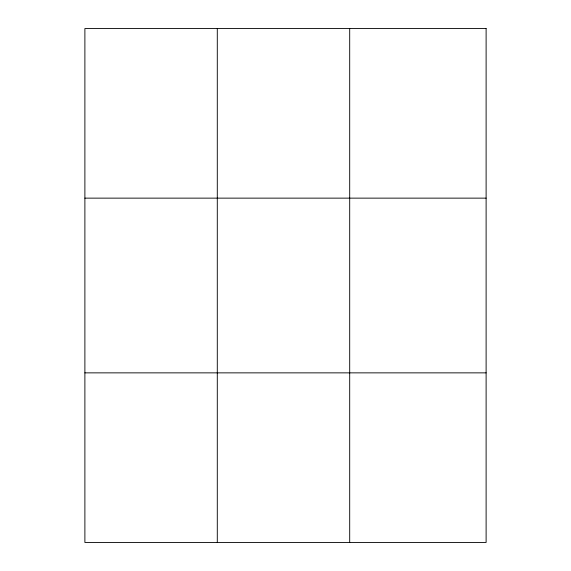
<?xml version="1.0" encoding="UTF-8"?>
<svg xmlns="http://www.w3.org/2000/svg" width="571" height="571" viewBox="0 0 571 571"><rect width="100%" height="100%" fill="white"/><g stroke="black" fill="none" stroke-linecap="round" stroke-linejoin="round"><path stroke-width="0.86" d="M217.294 542.45L217.294 28.55M349.695 542.45L349.695 28.55M84.886 198.137L486.114 198.137M84.886 372.863L486.114 372.863M486.114 28.55L486.114 542.45L84.886 542.45L84.886 28.55L486.114 28.55"/></g></svg>
